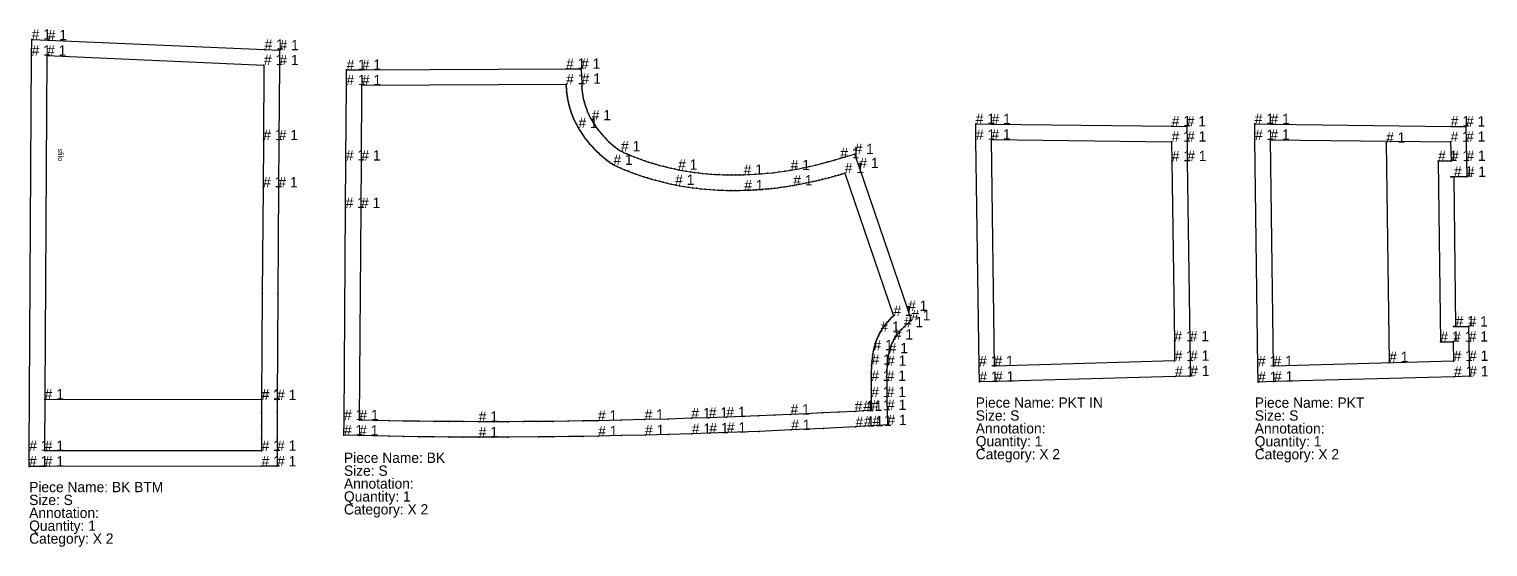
# Model space of a CAD drawing. Extents: x 0 to 5390, y -290 to 286.
# Drawn here: x 1520 to 2652, y -228 to 174 of the extents above; entities that cross this region are included whole.
import ezdxf

# ---------------------------------------------------------------- set-up
doc = ezdxf.new("R2010")
doc.units = 0

# ---------------------------------------------------------------- blocks, each defined once
blk = doc.blocks.new('BK_BTMS')
at = {"layer": '1'}
blk.add_lwpolyline([(192.44, -165.58), (180.4, -165.58), (12.08, -165.64), (0, -165.65), (0.07, -153.57), (1.91, 153.19), (1.99, 165.65), (14.43, 165.11), (182.74, 157.81), (194.31, 157.3), (194.22, 145.73), (193.78, 87.53), (193.5, 50.9), (192.89, -31.62), (192.41, -114.15), (192.35, -123.99), (192.35, -143.68), (192.39, -153.53)], close=True, dxfattribs=at)
at = {"layer": '14'}
blk.add_lwpolyline([(180.39, -153.58), (12.07, -153.64), (13.91, 153.12), (182.22, 145.82), (181.76, 87.62), (181.5, 50.99), (180.89, -31.55), (180.39, -114.08), (180.35, -123.96), (180.34, -133.83), (180.35, -143.71)], close=True, dxfattribs=at)
at = {"layer": '2'}
for p in [(1.99, 165.65), (13.91, 153.12), (194.31, 157.3), (182.22, 145.82), (12.06, -113.64), (12.06, -113.64), (12.06, -113.64), (180.37, -113.58), (180.37, -113.58), (12.07, -153.64), (180.39, -153.58), (180.39, -153.58), (0, -165.65), (192.44, -165.58), (192.44, -165.58)]:
    blk.add_point(p, dxfattribs=at)
at = {"layer": '3'}
for p in [(14.43, 165.11), (1.91, 153.19), (182.74, 157.81), (194.22, 145.73), (181.76, 87.62), (193.78, 87.53), (181.5, 50.99), (193.5, 50.9), (180.89, -31.55), (192.89, -31.62), (180.35, -123.96), (180.39, -114.08), (192.35, -123.99), (192.41, -114.15), (180.34, -133.83), (180.35, -143.71), (192.35, -143.68), (0.07, -153.57), (192.39, -153.53), (12.08, -165.64), (180.4, -165.58)]:
    blk.add_point(p, dxfattribs=at)
at = {"layer": '4'}
for p in [(193.78, 87.53, 10), (193.5, 50.9, 10)]:
    blk.add_point(p, dxfattribs=at)
at = {"layer": '8'}
blk.add_line((12.06, -113.64), (180.37, -113.58), dxfattribs=at)
blk.add_point((12.06, -113.64), dxfattribs=at)
at = {"layer": '1'}
for s, p in [('# 1', (1.99, 165.65)), ('# 1', (14.43, 165.11)), ('# 1', (1.91, 153.19)), ('# 1', (182.74, 157.81)), ('# 1', (194.31, 157.3)), ('# 1', (194.22, 145.73)), ('# 1', (193.78, 87.53)), ('# 1', (193.5, 50.9)), ('# 1', (192.41, -114.15)), ('# 1', (0.07, -153.57)), ('# 1', (192.39, -153.53)), ('# 1', (0, -165.65)), ('# 1', (12.08, -165.64)), ('# 1', (180.4, -165.58)), ('# 1', (192.44, -165.58)), ('# 1', (192.44, -165.58)), ('Piece Name: BK BTM', (0, -185.65)), ('Size: S', (0, -195.65)), ('Annotation: ', (0, -205.65)), ('Quantity: 1', (0, -215.65)), ('Category: X 2', (0, -225.65))]:
    blk.add_text(s, height=8, dxfattribs=at).set_placement(p)
at = {"layer": '14'}
for p in [(13.91, 153.12), (182.22, 145.82), (181.76, 87.62), (181.5, 50.99), (180.39, -114.08), (12.07, -153.64), (180.39, -153.58), (180.39, -153.58)]:
    blk.add_text('# 1', height=8, dxfattribs=at).set_placement(p)
at = {"layer": '19'}
blk.add_text('sfilo', height=4, rotation=-90, dxfattribs=at).set_placement((22.45, 81.06))
at = {"layer": '4'}
for p in [(193.78, 87.53), (193.5, 50.9)]:
    blk.add_text('# 1', height=8, dxfattribs=at).set_placement(p)
at = {"layer": '8'}
for p in [(12.06, -113.64), (12.06, -113.64), (180.37, -113.58)]:
    blk.add_text('# 1', height=8, dxfattribs=at).set_placement(p)
blk = doc.blocks.new('BKS')
at = {"layer": '1'}
blk.add_lwpolyline([(421.81, -133.52), (410.13, -134.17), (403.64, -134.53), (397.01, -134.9), (372.04, -136.19), (347.11, -137.37), (322.13, -138.44), (297.2, -139.41), (283.6, -139.89), (269.98, -140.33), (251.8, -140.88), (233.65, -141.37), (215.46, -141.8), (197.31, -142.18), (185.7, -142.38), (174.11, -142.56), (162.51, -142.7), (150.9, -142.81), (127.73, -142.95), (116.13, -142.97), (104.55, -142.96), (92.94, -142.91), (81.35, -142.84), (69.75, -142.74), (58.16, -142.6), (46.56, -142.44), (34.97, -142.24), (23.38, -142.01), (11.82, -141.76), (0, -141.49), (0.08, -129.68), (1.25, 34.97), (1.51, 71.79), (1.92, 130.22), (2.01, 142.08), (13.87, 142.14), (172.42, 142.91), (184.09, 142.97), (184.47, 131.3), (184.53, 129.26), (184.65, 127.42), (184.83, 125.58), (185.07, 123.75), (185.36, 121.92), (185.72, 120.11), (186.13, 118.31), (186.6, 116.53), (187.13, 114.76), (187.71, 113), (188.35, 111.27), (189.04, 109.56), (189.79, 107.87), (190.59, 106.21), (191.45, 104.57), (192.36, 102.96), (193.47, 101.14), (194.63, 99.34), (195.84, 97.58), (197.1, 95.85), (198.41, 94.16), (199.76, 92.51), (201.17, 90.9), (202.62, 89.33), (204.11, 87.8), (205.65, 86.32), (207.23, 84.88), (208.85, 83.48), (210.52, 82.14), (212.21, 80.84), (213.95, 79.59), (215.03, 78.86), (216.9, 78.01), (219.63, 76.81), (222.37, 75.66), (225.13, 74.55), (227.91, 73.49), (230.7, 72.46), (233.51, 71.48), (236.33, 70.54), (239.17, 69.65), (242.02, 68.79), (244.88, 67.98), (247.75, 67.22), (250.64, 66.5), (253.54, 65.82), (256.44, 65.19), (259.36, 64.6), (262.5, 64.01), (265.65, 63.47), (268.81, 62.97), (271.97, 62.52), (275.14, 62.11), (278.31, 61.75), (281.49, 61.43), (284.68, 61.16), (287.86, 60.94), (291.05, 60.76), (294.25, 60.62), (297.44, 60.53), (300.63, 60.49), (303.83, 60.49), (307.02, 60.54), (310.22, 60.63), (314.88, 60.81), (319.45, 61.06), (324.01, 61.39), (328.56, 61.8), (333.11, 62.29), (337.65, 62.86), (342.17, 63.51), (346.69, 64.24), (351.55, 65.1), (356.4, 66.05), (361.24, 67.08), (366.06, 68.19), (370.85, 69.38), (375.63, 70.64), (380.39, 71.99), (385.22, 73.43), (396.29, 76.76), (400.02, 65.81), (437.79, -44.99), (440.3, -52.35), (434.61, -57.64), (433.32, -58.84), (432.25, -59.92), (431.23, -61.04), (430.24, -62.2), (429.31, -63.4), (428.42, -64.63), (427.58, -65.9), (426.79, -67.19), (426.1, -68.45), (425.46, -69.73), (424.87, -71.03), (424.34, -72.36), (423.86, -73.71), (423.43, -75.07), (423.07, -76.46), (422.76, -77.83), (422.34, -80.18), (421.98, -82.62), (421.7, -85.08), (421.48, -87.55), (421.3, -90.4), (421.2, -93.26), (421.17, -96.12), (421.21, -99.13), (421.21, -99.26), (421.21, -99.38), (421.18, -105.61), (421.21, -111.77), (421.3, -116.76), (421.45, -121.82)], close=True, dxfattribs=at)
at = {"layer": '14'}
blk.add_lwpolyline([(409.46, -122.19), (402.97, -122.56), (396.36, -122.92), (383.92, -123.57), (371.47, -124.2), (359.02, -124.81), (346.57, -125.38), (334.12, -125.93), (321.67, -126.45), (309.21, -126.95), (296.76, -127.41), (283.18, -127.89), (269.6, -128.34), (251.47, -128.89), (233.34, -129.37), (215.21, -129.81), (197.08, -130.18), (185.52, -130.38), (173.96, -130.56), (162.4, -130.7), (150.83, -130.81), (139.27, -130.9), (127.71, -130.95), (116.14, -130.97), (104.58, -130.96), (93.02, -130.91), (81.45, -130.84), (69.89, -130.74), (58.33, -130.6), (46.77, -130.44), (35.21, -130.24), (23.64, -130.02), (12.08, -129.76), (13.25, 34.89), (13.51, 71.7), (13.92, 130.14), (172.47, 130.91), (172.5, 129.79), (172.55, 128.68), (172.61, 127.56), (172.69, 126.45), (172.79, 125.34), (172.9, 124.23), (173.04, 123.12), (173.19, 122.02), (173.36, 120.91), (173.55, 119.81), (173.75, 118.72), (173.98, 117.62), (174.22, 116.53), (174.47, 115.45), (174.75, 114.36), (175.04, 113.29), (175.35, 112.21), (175.68, 111.15), (176.02, 110.09), (176.38, 109.03), (176.76, 107.98), (177.16, 106.94), (177.57, 105.9), (178, 104.87), (178.44, 103.84), (178.9, 102.83), (179.38, 101.82), (179.87, 100.82), (180.38, 99.82), (180.91, 98.84), (181.45, 97.86), (182, 96.9), (182.64, 95.83), (183.29, 94.77), (183.96, 93.72), (184.64, 92.69), (185.33, 91.66), (186.04, 90.64), (186.77, 89.63), (187.51, 88.63), (188.26, 87.65), (189.03, 86.67), (189.81, 85.71), (190.61, 84.75), (191.41, 83.81), (192.24, 82.88), (193.07, 81.97), (193.92, 81.06), (194.78, 80.17), (195.66, 79.29), (196.55, 78.42), (197.44, 77.56), (198.36, 76.72), (199.28, 75.89), (200.22, 75.07), (201.16, 74.27), (202.12, 73.48), (203.09, 72.71), (204.07, 71.95), (205.06, 71.2), (206.07, 70.47), (207.08, 69.75), (208.1, 69.05), (209.13, 68.36), (212.01, 67.05), (214.9, 65.78), (217.81, 64.56), (220.74, 63.38), (223.69, 62.25), (226.65, 61.17), (229.63, 60.12), (232.63, 59.13), (235.64, 58.18), (238.66, 57.27), (241.7, 56.41), (244.75, 55.6), (247.82, 54.83), (250.89, 54.11), (253.98, 53.44), (257.07, 52.82), (260.38, 52.2), (263.7, 51.63), (267.02, 51.1), (270.36, 50.63), (273.69, 50.2), (277.04, 49.82), (280.39, 49.48), (283.74, 49.2), (287.1, 48.96), (290.46, 48.77), (293.83, 48.63), (297.19, 48.54), (300.56, 48.49), (303.92, 48.49), (307.29, 48.54), (310.65, 48.64), (313.04, 48.72), (315.43, 48.82), (317.82, 48.94), (320.21, 49.08), (322.6, 49.24), (324.98, 49.42), (327.36, 49.63), (329.75, 49.85), (332.13, 50.1), (334.5, 50.37), (336.88, 50.65), (339.25, 50.96), (341.62, 51.29), (343.98, 51.64), (346.35, 52.01), (348.71, 52.4), (351.24, 52.85), (353.76, 53.31), (356.29, 53.79), (358.81, 54.3), (361.32, 54.82), (363.83, 55.37), (366.34, 55.93), (368.84, 56.52), (371.34, 57.13), (373.83, 57.75), (376.32, 58.4), (378.8, 59.07), (381.27, 59.76), (383.74, 60.46), (386.21, 61.19), (388.66, 61.94), (426.43, -48.86), (425.7, -49.53), (424.97, -50.22), (424.27, -50.92), (423.57, -51.63), (422.89, -52.36), (422.22, -53.1), (421.57, -53.85), (420.93, -54.62), (420.31, -55.4), (419.71, -56.19), (419.12, -56.99), (418.54, -57.81), (417.98, -58.63), (417.44, -59.47), (416.92, -60.32), (416.41, -61.17), (415.93, -62.01), (415.48, -62.86), (415.04, -63.71), (414.62, -64.57), (414.21, -65.45), (413.83, -66.33), (413.46, -67.21), (413.11, -68.11), (412.78, -69.01), (412.47, -69.92), (412.17, -70.83), (411.9, -71.75), (411.64, -72.68), (411.4, -73.61), (411.19, -74.55), (410.99, -75.49), (410.73, -76.87), (410.5, -78.26), (410.28, -79.65), (410.09, -81.05), (409.91, -82.45), (409.76, -83.85), (409.62, -85.25), (409.51, -86.65), (409.4, -88.23), (409.31, -89.81), (409.25, -91.4), (409.2, -92.98), (409.17, -94.56), (409.17, -96.15), (409.18, -97.73), (409.21, -99.31), (409.19, -102.46), (409.18, -105.61), (409.19, -108.76), (409.21, -111.91), (409.25, -114.48), (409.3, -117.05), (409.37, -119.62)], close=True, dxfattribs=at)
at = {"layer": '2'}
for p in [(2.01, 142.08), (184.09, 142.97), (13.92, 130.14), (172.47, 130.91), (396.29, 76.76), (388.66, 61.94), (426.43, -48.86), (440.3, -52.35), (409.46, -122.19), (409.46, -122.19), (12.08, -129.76), (421.81, -133.52), (421.81, -133.52), (0, -141.49)]:
    blk.add_point(p, dxfattribs=at)
at = {"layer": '3'}
for p in [(13.87, 142.14), (172.42, 142.91), (1.92, 130.22), (172.5, 129.79), (172.55, 128.68), (172.61, 127.56), (172.69, 126.45), (172.79, 125.34), (184.47, 131.3), (184.53, 129.26), (184.65, 127.42), (184.83, 125.58), (172.9, 124.23), (173.04, 123.12), (173.19, 122.02), (173.36, 120.91), (173.55, 119.81), (173.75, 118.72), (173.98, 117.62), (174.22, 116.53), (174.47, 115.45), (174.75, 114.36), (175.04, 113.29), (185.07, 123.75), (185.36, 121.92), (185.72, 120.11), (186.13, 118.31), (186.6, 116.53), (187.13, 114.76), (175.35, 112.21), (175.68, 111.15), (176.02, 110.09), (176.38, 109.03), (176.76, 107.98), (177.16, 106.94), (177.57, 105.9), (178, 104.87), (178.44, 103.84), (178.9, 102.83), (187.71, 113), (188.35, 111.27), (189.04, 109.56), (189.79, 107.87), (190.59, 106.21), (191.45, 104.57), (192.36, 102.96), (179.38, 101.82), (179.87, 100.82), (180.38, 99.82), (180.91, 98.84), (181.45, 97.86), (182, 96.9), (182.64, 95.83), (183.29, 94.77), (183.96, 93.72), (184.64, 92.69), (185.33, 91.66), (186.04, 90.64), (193.47, 101.14), (194.63, 99.34), (195.84, 97.58), (197.1, 95.85), (198.41, 94.16), (199.76, 92.51), (201.17, 90.9), (186.77, 89.63), (187.51, 88.63), (188.26, 87.65), (189.03, 86.67), (189.81, 85.71), (190.61, 84.75), (191.41, 83.81), (192.24, 82.88), (193.07, 81.97), (193.92, 81.06), (194.78, 80.17), (195.66, 79.29), (202.62, 89.33), (204.11, 87.8), (205.65, 86.32), (207.23, 84.88), (208.85, 83.48), (210.52, 82.14), (212.21, 80.84), (213.95, 79.59), (1.51, 71.79), (13.51, 71.7), (196.55, 78.42), (197.44, 77.56), (198.36, 76.72), (199.28, 75.89), (200.22, 75.07), (201.16, 74.27), (202.12, 73.48), (203.09, 72.71), (204.07, 71.95), (205.06, 71.2), (206.07, 70.47), (207.08, 69.75), (208.1, 69.05), (209.13, 68.36), (215.03, 78.86), (216.9, 78.01), (219.63, 76.81), (222.37, 75.66), (225.13, 74.55), (227.91, 73.49), (230.7, 72.46), (233.51, 71.48), (236.33, 70.54), (239.17, 69.65), (242.02, 68.79), (244.88, 67.98), (366.06, 68.19), (370.85, 69.38), (375.63, 70.64), (380.39, 71.99), (385.22, 73.43), (212.01, 67.05), (214.9, 65.78), (217.81, 64.56), (220.74, 63.38), (223.69, 62.25), (226.65, 61.17), (229.63, 60.12), (232.63, 59.13), (235.64, 58.18), (238.66, 57.27), (247.75, 67.22), (250.64, 66.5), (253.54, 65.82), (256.44, 65.19), (259.36, 64.6), (262.5, 64.01), (265.65, 63.47), (268.81, 62.97), (271.97, 62.52), (275.14, 62.11), (278.31, 61.75), (281.49, 61.43), (284.68, 61.16), (287.86, 60.94), (291.05, 60.76), (294.25, 60.62), (297.44, 60.53), (300.63, 60.49), (303.83, 60.49), (307.02, 60.54), (310.22, 60.63), (314.88, 60.81), (319.45, 61.06), (324.01, 61.39), (328.56, 61.8), (333.11, 62.29), (337.65, 62.86), (342.17, 63.51), (346.69, 64.24), (351.55, 65.1), (356.4, 66.05), (361.24, 67.08), (371.34, 57.13), (373.83, 57.75), (376.32, 58.4), (378.8, 59.07), (381.27, 59.76), (383.74, 60.46), (386.21, 61.19), (400.02, 65.81), (241.7, 56.41), (244.75, 55.6), (247.82, 54.83), (250.89, 54.11), (253.98, 53.44), (257.07, 52.82), (260.38, 52.2), (263.7, 51.63), (267.02, 51.1), (270.36, 50.63), (273.69, 50.2), (277.04, 49.82), (280.39, 49.48), (283.74, 49.2), (287.1, 48.96), (290.46, 48.77), (293.83, 48.63), (297.19, 48.54), (300.56, 48.49), (303.92, 48.49), (307.29, 48.54), (310.65, 48.64), (313.04, 48.72), (315.43, 48.82), (317.82, 48.94), (320.21, 49.08), (322.6, 49.24), (324.98, 49.42), (327.36, 49.63), (329.75, 49.85), (332.13, 50.1), (334.5, 50.37), (336.88, 50.65), (339.25, 50.96), (341.62, 51.29), (343.98, 51.64), (346.35, 52.01), (348.71, 52.4), (351.24, 52.85), (353.76, 53.31), (356.29, 53.79), (358.81, 54.3), (361.32, 54.82), (363.83, 55.37), (366.34, 55.93), (368.84, 56.52), (1.25, 34.97), (13.25, 34.89), (437.79, -44.99), (419.71, -56.19), (420.31, -55.4), (420.93, -54.62), (421.57, -53.85), (422.22, -53.1), (422.89, -52.36), (423.57, -51.63), (424.27, -50.92), (424.97, -50.22), (425.7, -49.53), (413.46, -67.21), (413.83, -66.33), (414.21, -65.45), (414.62, -64.57), (415.04, -63.71), (415.48, -62.86), (415.93, -62.01), (416.41, -61.17), (416.92, -60.32), (417.44, -59.47), (417.98, -58.63), (418.54, -57.81), (419.12, -56.99), (426.79, -67.19), (427.58, -65.9), (428.42, -64.63), (429.31, -63.4), (430.24, -62.2), (431.23, -61.04), (432.25, -59.92), (433.32, -58.84), (434.61, -57.64), (410.5, -78.26), (410.73, -76.87), (410.99, -75.49), (411.19, -74.55), (411.4, -73.61), (411.64, -72.68), (411.9, -71.75), (412.17, -70.83), (412.47, -69.92), (412.78, -69.01), (413.11, -68.11), (422.76, -77.83), (423.07, -76.46), (423.43, -75.07), (423.86, -73.71), (424.34, -72.36), (424.87, -71.03), (425.46, -69.73), (426.1, -68.45), (409.31, -89.81), (409.4, -88.23), (409.51, -86.65), (409.62, -85.25), (409.76, -83.85), (409.91, -82.45), (410.09, -81.05), (410.28, -79.65), (421.3, -90.4), (421.48, -87.55), (421.7, -85.08), (421.98, -82.62), (422.34, -80.18), (409.17, -94.56), (409.17, -96.15), (409.18, -97.73), (409.2, -92.98), (409.21, -99.31), (409.25, -91.4), (421.17, -96.12), (421.2, -93.26), (421.21, -99.13), (421.21, -99.26), (421.21, -99.38), (409.18, -105.61), (409.19, -102.46), (409.19, -108.76), (409.21, -111.91), (421.18, -105.61), (421.21, -111.77), (371.47, -124.2), (383.92, -123.57), (396.36, -122.92), (402.97, -122.56), (409.25, -114.48), (409.3, -117.05), (409.37, -119.62), (421.3, -116.76), (421.45, -121.82), (0.08, -129.68), (23.64, -130.02), (35.21, -130.24), (46.77, -130.44), (58.33, -130.6), (69.89, -130.74), (81.45, -130.84), (93.02, -130.91), (104.58, -130.96), (116.14, -130.97), (127.71, -130.95), (139.27, -130.9), (150.83, -130.81), (162.4, -130.7), (173.96, -130.56), (185.52, -130.38), (197.08, -130.18), (215.21, -129.81), (233.34, -129.37), (251.47, -128.89), (269.6, -128.34), (283.18, -127.89), (296.76, -127.41), (309.21, -126.95), (321.67, -126.45), (334.12, -125.93), (346.57, -125.38), (359.02, -124.81), (397.01, -134.9), (403.64, -134.53), (410.13, -134.17), (11.82, -141.76), (23.38, -142.01), (34.97, -142.24), (46.56, -142.44), (58.16, -142.6), (69.75, -142.74), (81.35, -142.84), (92.94, -142.91), (104.55, -142.96), (116.13, -142.97), (127.73, -142.95), (150.9, -142.81), (162.51, -142.7), (174.11, -142.56), (185.7, -142.38), (197.31, -142.18), (215.46, -141.8), (233.65, -141.37), (251.8, -140.88), (269.98, -140.33), (283.6, -139.89), (297.2, -139.41), (322.13, -138.44), (347.11, -137.37), (372.04, -136.19)]:
    blk.add_point(p, dxfattribs=at)
at = {"layer": '4'}
for p in [(1.51, 71.79, 10), (310.22, 60.63, 10), (1.25, 34.97, 10)]:
    blk.add_point(p, dxfattribs=at)
at = {"layer": '1'}
for s, p in [('# 1', (2.01, 142.08)), ('# 1', (13.87, 142.14)), ('# 1', (172.42, 142.91)), ('# 1', (184.09, 142.97)), ('# 1', (1.92, 130.22)), ('# 1', (184.47, 131.3)), ('# 1', (192.36, 102.96)), ('# 1', (1.51, 71.79)), ('# 1', (215.03, 78.86)), ('# 1', (385.22, 73.43)), ('# 1', (396.29, 76.76)), ('# 1', (259.36, 64.6)), ('# 1', (310.22, 60.63)), ('# 1', (346.69, 64.24)), ('# 1', (400.02, 65.81)), ('# 1', (1.25, 34.97)), ('# 1', (437.79, -44.99)), ('# 1', (440.3, -52.35)), ('# 1', (434.61, -57.64)), ('# 1', (426.79, -67.19)), ('# 1', (422.76, -77.83)), ('# 1', (421.48, -87.55)), ('# 1', (421.21, -99.26)), ('# 1', (421.21, -111.77)), ('# 1', (0.08, -129.68)), ('# 1', (421.45, -121.82)), ('# 1', (0, -141.49)), ('# 1', (11.82, -141.76)), ('# 1', (104.55, -142.96)), ('# 1', (197.31, -142.18)), ('# 1', (233.65, -141.37)), ('# 1', (269.98, -140.33)), ('# 1', (283.6, -139.89)), ('# 1', (297.2, -139.41)), ('# 1', (347.11, -137.37)), ('# 1', (397.01, -134.9)), ('# 1', (403.64, -134.53)), ('# 1', (410.13, -134.17)), ('# 1', (421.81, -133.52)), ('# 1', (421.81, -133.52)), ('Piece Name: BK', (0, -162.97)), ('Size: S', (0, -172.97)), ('Annotation: ', (0, -182.97)), ('Quantity: 1', (0, -192.97)), ('Category: X 2', (0, -202.97))]:
    blk.add_text(s, height=8, dxfattribs=at).set_placement(p)
at = {"layer": '14'}
for p in [(13.92, 130.14), (172.47, 130.91), (182, 96.9), (13.51, 71.7), (209.13, 68.36), (388.66, 61.94), (257.07, 52.82), (310.65, 48.64), (348.71, 52.4), (13.25, 34.89), (426.43, -48.86), (416.41, -61.17), (410.99, -75.49), (409.51, -86.65), (409.21, -99.31), (409.21, -111.91), (12.08, -129.76), (104.58, -130.96), (197.08, -130.18), (233.34, -129.37), (269.6, -128.34), (283.18, -127.89), (296.76, -127.41), (346.57, -125.38), (396.36, -122.92), (402.97, -122.56), (409.46, -122.19), (409.46, -122.19)]:
    blk.add_text('# 1', height=8, dxfattribs=at).set_placement(p)
at = {"layer": '4'}
for p in [(1.51, 71.79), (310.22, 60.63), (1.25, 34.97)]:
    blk.add_text('# 1', height=8, dxfattribs=at).set_placement(p)
blk = doc.blocks.new('PKT_INS')
at = {"layer": '1'}
blk.add_lwpolyline([(163.83, 98.18), (163.99, 86.48), (164.2, 71.36), (166.16, -68.55), (166.37, -83.69), (166.54, -95.52), (154.71, -95.85), (14.98, -99.77), (2.81, -100.11), (2.64, -87.94), (0.17, 87.8), (0, 100.11), (12.31, 99.97), (152.13, 98.32)], close=True, dxfattribs=at)
at = {"layer": '14'}
blk.add_lwpolyline([(151.99, 86.32), (152.2, 71.19), (154.15, -68.71), (154.37, -83.85), (14.64, -87.77), (12.17, 87.97)], close=True, dxfattribs=at)
at = {"layer": '2'}
for p in [(0, 100.11), (163.83, 98.18), (163.83, 98.18), (12.17, 87.97), (151.99, 86.32), (151.99, 86.32), (14.64, -87.77), (154.37, -83.85), (2.81, -100.11), (166.54, -95.52)]:
    blk.add_point(p, dxfattribs=at)
at = {"layer": '3'}
for p in [(12.31, 99.97), (152.13, 98.32), (0.17, 87.8), (163.99, 86.48), (152.2, 71.19), (164.2, 71.36), (154.15, -68.71), (166.16, -68.55), (2.64, -87.94), (166.37, -83.69), (14.98, -99.77), (154.71, -95.85)]:
    blk.add_point(p, dxfattribs=at)
at = {"layer": '4'}
for p in [(164.2, 71.36, 10), (166.16, -68.55, 10)]:
    blk.add_point(p, dxfattribs=at)
at = {"layer": '1'}
for s, p in [('# 1', (0, 100.11)), ('# 1', (12.31, 99.97)), ('# 1', (152.13, 98.32)), ('# 1', (163.83, 98.18)), ('# 1', (163.83, 98.18)), ('# 1', (0.17, 87.8)), ('# 1', (163.99, 86.48)), ('# 1', (164.2, 71.36)), ('# 1', (166.16, -68.55)), ('# 1', (166.37, -83.69)), ('# 1', (2.64, -87.94)), ('# 1', (154.71, -95.85)), ('# 1', (166.54, -95.52)), ('# 1', (2.81, -100.11)), ('# 1', (14.98, -99.77)), ('Piece Name: PKT IN', (0, -120.11)), ('Size: S', (0, -130.11)), ('Annotation: ', (0, -140.11)), ('Quantity: 1', (0, -150.11)), ('Category: X 2', (0, -160.11))]:
    blk.add_text(s, height=8, dxfattribs=at).set_placement(p)
at = {"layer": '14'}
for p in [(12.17, 87.97), (151.99, 86.32), (151.99, 86.32), (152.2, 71.19), (154.15, -68.71), (154.37, -83.85), (14.64, -87.77)]:
    blk.add_text('# 1', height=8, dxfattribs=at).set_placement(p)
at = {"layer": '4'}
for p in [(164.2, 71.36), (166.16, -68.55)]:
    blk.add_text('# 1', height=8, dxfattribs=at).set_placement(p)
blk = doc.blocks.new('PKTS')
at = {"layer": '1'}
blk.add_lwpolyline([(154.56, 59.18), (155.9, -56.95), (154.18, -56.96), (165.99, -57.11), (166.15, -68.79), (166.36, -83.75), (166.53, -95.72), (154.69, -96.04), (14.95, -99.84), (2.67, -100.17), (2.51, -88), (0.17, 87.74), (0, 100.17), (12.32, 100.02), (152.13, 98.25), (163.93, 98.1), (164.09, 86.41), (164.3, 71.46), (164.47, 59.03), (152.16, 59.18)], close=True, dxfattribs=at)
at = {"layer": '14'}
blk.add_lwpolyline([(142.29, 71.3), (144.03, -68.96), (154.03, -68.96), (154.36, -83.92), (14.62, -87.84), (12.16, 87.9), (151.97, 86.25), (152.3, 71.3)], close=True, dxfattribs=at)
at = {"layer": '2'}
for p in [(0, 100.17), (163.93, 98.1), (12.16, 87.9), (101.98, 85.55), (101.98, 85.55), (101.98, 85.55), (151.97, 86.25), (142.29, 71.3), (142.29, 71.3), (152.3, 71.3), (154.56, 59.18), (154.56, 59.18), (164.47, 59.03), (155.9, -56.95), (165.99, -57.11), (144.03, -68.96), (154.03, -68.96), (14.62, -87.84), (104.36, -84.62), (104.36, -84.62), (154.36, -83.92), (2.67, -100.17), (166.53, -95.72)]:
    blk.add_point(p, dxfattribs=at)
at = {"layer": '3'}
for p in [(12.32, 100.02), (152.13, 98.25), (0.17, 87.74), (164.09, 86.41), (164.3, 71.46), (152.16, 59.18), (154.18, -56.96), (166.15, -68.79), (2.51, -88), (166.36, -83.75), (14.95, -99.84), (154.69, -96.04)]:
    blk.add_point(p, dxfattribs=at)
at = {"layer": '8'}
blk.add_line((101.98, 85.55), (104.36, -84.62), dxfattribs=at)
blk.add_point((101.98, 85.55), dxfattribs=at)
at = {"layer": '1'}
for s, p in [('# 1', (0, 100.17)), ('# 1', (12.32, 100.02)), ('# 1', (152.13, 98.25)), ('# 1', (163.93, 98.1)), ('# 1', (0.17, 87.74)), ('# 1', (164.09, 86.41)), ('# 1', (164.3, 71.46)), ('# 1', (154.56, 59.18)), ('# 1', (154.56, 59.18)), ('# 1', (164.47, 59.03)), ('# 1', (155.9, -56.95)), ('# 1', (165.99, -57.11)), ('# 1', (166.15, -68.79)), ('# 1', (166.36, -83.75)), ('# 1', (2.51, -88)), ('# 1', (154.69, -96.04)), ('# 1', (166.53, -95.72)), ('# 1', (2.67, -100.17)), ('# 1', (14.95, -99.84)), ('Piece Name: PKT', (0, -120.17)), ('Size: S', (0, -130.17)), ('Annotation: ', (0, -140.17)), ('Quantity: 1', (0, -150.17)), ('Category: X 2', (0, -160.17))]:
    blk.add_text(s, height=8, dxfattribs=at).set_placement(p)
at = {"layer": '14'}
for p in [(12.16, 87.9), (151.97, 86.25), (142.29, 71.3), (142.29, 71.3), (152.3, 71.3), (144.03, -68.96), (154.03, -68.96), (154.36, -83.92), (14.62, -87.84)]:
    blk.add_text('# 1', height=8, dxfattribs=at).set_placement(p)
at = {"layer": '8'}
for p in [(101.98, 85.55), (101.98, 85.55), (104.36, -84.62)]:
    blk.add_text('# 1', height=8, dxfattribs=at).set_placement(p)

msp = doc.modelspace()

# ---------------------------------------------------------------- block references
at = {"layer": '1'}
for name, p in [('BK_BTMS', (1520.34, 0)), ('BKS', (1764.65, 0)), ('PKT_INS', (2254.95, 0)), ('PKTS', (2471.49, 0))]:
    msp.add_blockref(name, p, dxfattribs=at)

doc.saveas('drawing.dxf')
